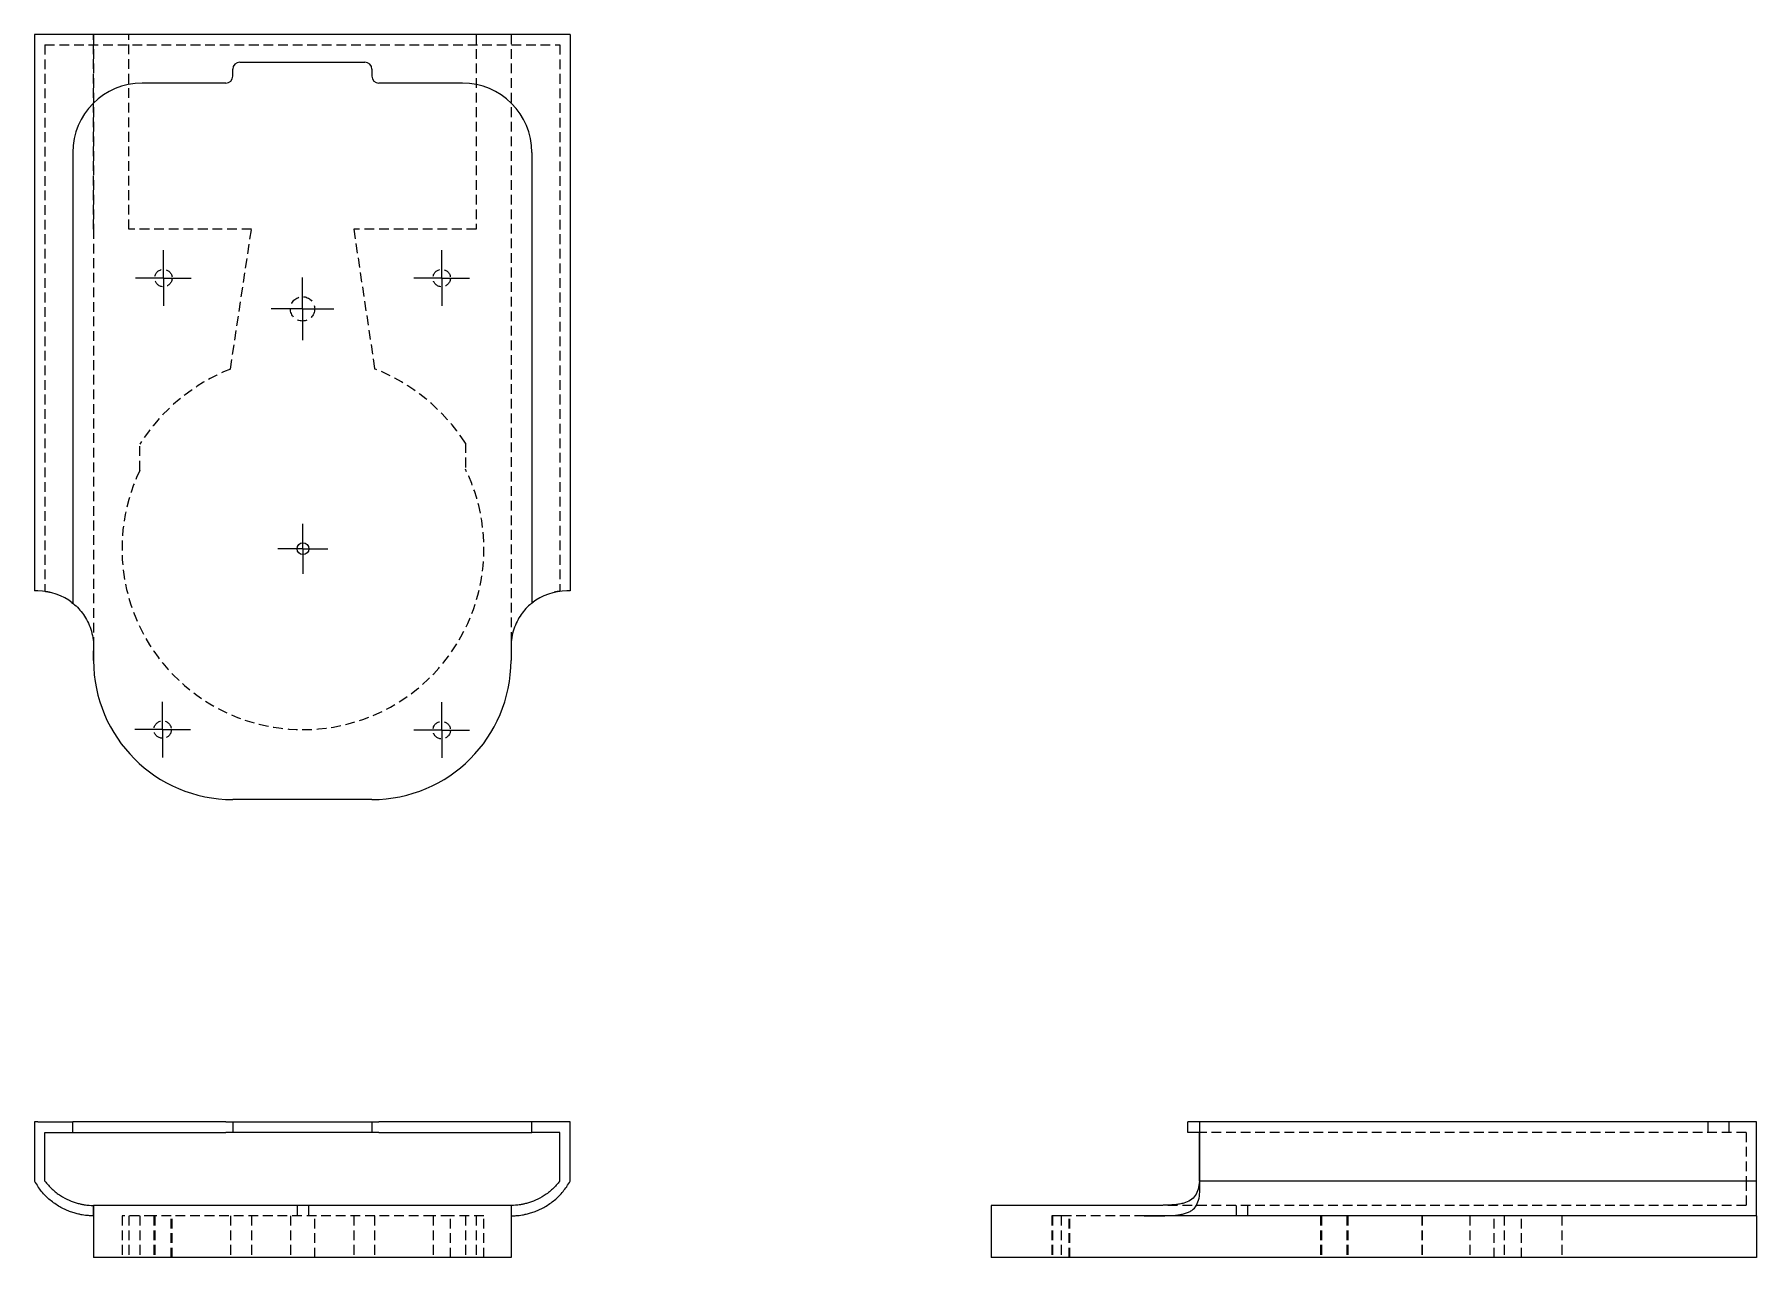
# Model space of a CAD drawing. Header units: millimetres. Extents: x 48 to 273, y 48 to 208.
import ezdxf

# ---------------------------------------------------------------- set-up
doc = ezdxf.new("R2010")
doc.units = ezdxf.units.MM
doc.linetypes.add('HIDDEN', pattern=[1.905, 1.27, -0.635])
doc.layers.add('10', color=7, linetype='Continuous')

# ---------------------------------------------------------------- blocks, each defined once
blk = doc.blocks.new('SW_CENTERMARKSYMBOL_0')
at = {"layer": '10', "color": 0}
for p, q in [((0, 2.5), (0, 3.27)), ((0, 0), (0, 2.5)), ((-2.5, 0), (-3.27, 0)), ((0, 0), (-2.5, 0)), ((0, 0), (0, -2.5)), ((0, 0), (2.5, 0)), ((2.5, 0), (3.27, 0)), ((0, -2.5), (0, -3.27))]:
    blk.add_line(p, q, dxfattribs=at)
blk = doc.blocks.new('SW_CENTERMARKSYMBOL_1')
at = {"layer": '10', "color": 0}
for p, q in [((0, 2.5), (0, 3.64)), ((0, 0), (0, 2.5)), ((-2.5, 0), (-3.64, 0)), ((0, 0), (-2.5, 0)), ((0, 0), (0, -2.5)), ((0, 0), (2.5, 0)), ((2.5, 0), (3.64, 0)), ((0, -2.5), (0, -3.64))]:
    blk.add_line(p, q, dxfattribs=at)
blk = doc.blocks.new('SW_CENTERMARKSYMBOL_2')
at = {"layer": '10', "color": 0}
for p, q in [((0, 2.5), (0, 3.64)), ((0, 0), (0, 2.5)), ((-2.5, 0), (-3.64, 0)), ((0, 0), (-2.5, 0)), ((0, 0), (0, -2.5)), ((0, 0), (2.5, 0)), ((2.5, 0), (3.64, 0)), ((0, -2.5), (0, -3.64))]:
    blk.add_line(p, q, dxfattribs=at)
blk = doc.blocks.new('SW_CENTERMARKSYMBOL_3')
at = {"layer": '10', "color": 0}
for p, q in [((0, 2.5), (0, 3.64)), ((0, 0), (0, 2.5)), ((-2.5, 0), (-3.64, 0)), ((0, 0), (-2.5, 0)), ((0, 0), (0, -2.5)), ((0, 0), (2.5, 0)), ((2.5, 0), (3.64, 0)), ((0, -2.5), (0, -3.64))]:
    blk.add_line(p, q, dxfattribs=at)
blk = doc.blocks.new('SW_CENTERMARKSYMBOL_4')
at = {"layer": '10', "color": 0}
for p, q in [((0, 2.5), (0, 3.64)), ((0, 0), (0, 2.5)), ((-2.5, 0), (-3.64, 0)), ((0, 0), (-2.5, 0)), ((0, 0), (0, -2.5)), ((0, 0), (2.5, 0)), ((2.5, 0), (3.64, 0)), ((0, -2.5), (0, -3.64))]:
    blk.add_line(p, q, dxfattribs=at)
blk = doc.blocks.new('SW_CENTERMARKSYMBOL_5')
at = {"layer": '10', "color": 0}
for p, q in [((0, 2.5), (0, 4.09)), ((0, 0), (0, 2.5)), ((-2.5, 0), (-4.09, 0)), ((0, 0), (-2.5, 0)), ((0, 0), (0, -2.5)), ((0, 0), (2.5, 0)), ((2.5, 0), (4.09, 0)), ((0, -2.5), (0, -4.09))]:
    blk.add_line(p, q, dxfattribs=at)

msp = doc.modelspace()

# ---------------------------------------------------------------- linework, layer by layer
at = {"color": 7, "linetype": 'Continuous', "lineweight": 25}
for p, q in [((48, 208), (48, 135.27)), ((118, 208), (48, 208)), ((118, 208), (118, 135.27)), ((73.91, 202.55), (73.91, 203.45)), ((74.82, 204.36), (91.18, 204.36)), ((92.09, 203.45), (92.09, 202.55)), ((73, 201.64), (62.09, 201.64)), ((103.91, 201.64), (93, 201.64)), ((53, 192.55), (53, 133.68)), ((113, 192.55), (113, 133.68)), ((48.45, 135.27), (48, 135.27)), ((118, 135.27), (117.55, 135.27)), ((55.73, 128), (55.73, 126.18)), ((110.27, 128), (110.27, 126.18)), ((92.09, 108), (73.91, 108)), ((48, 65.86), (48, 58.14)), ((48.45, 65.86), (48, 65.86)), ((48.45, 65.86), (53, 65.86)), ((53, 64.5), (53, 65.86)), ((62.09, 65.86), (53, 65.86)), ((73, 65.86), (62.09, 65.86)), ((73, 65.86), (73.91, 65.86)), ((73.91, 65.86), (73.91, 64.5)), ((73.91, 65.86), (74.82, 65.86)), ((74.82, 65.86), (91.18, 65.86)), ((91.18, 65.86), (92.09, 65.86)), ((92.09, 65.86), (92.09, 64.5)), ((92.09, 65.86), (93, 65.86)), ((103.91, 65.86), (93, 65.86)), ((113, 65.86), (103.91, 65.86)), ((113, 64.5), (113, 65.86)), ((117.55, 65.86), (113, 65.86)), ((118, 65.86), (117.55, 65.86)), ((118, 58.14), (118, 65.86)), ((198.68, 64.5), (198.68, 65.86)), ((200.27, 65.86), (198.68, 65.86)), ((200.27, 58.14), (200.27, 65.86)), ((273, 65.86), (200.27, 65.86)), ((273, 58.14), (273, 65.86)), ((49.36, 58.14), (49.36, 64.5)), ((49.36, 64.5), (53, 64.5)), ((53, 64.5), (62.09, 64.5)), ((62.09, 64.5), (73, 64.5)), ((73.91, 64.5), (73, 64.5)), ((74.82, 64.5), (73.91, 64.5)), ((91.18, 64.5), (74.82, 64.5)), ((92.09, 64.5), (91.18, 64.5)), ((93, 64.5), (92.09, 64.5)), ((93, 64.5), (103.91, 64.5)), ((103.91, 64.5), (113, 64.5)), ((116.64, 64.5), (113, 64.5)), ((116.64, 58.14), (116.64, 64.5)), ((200.22, 64.5), (198.68, 64.5)), ((200.22, 58.14), (200.22, 64.5)), ((200.27, 57.4), (200.27, 58.14)), ((273, 58.14), (200.27, 58.14)), ((273, 53.59), (273, 58.14)), ((55.73, 54.95), (55.73, 48.14)), ((73.91, 54.95), (55.73, 54.95)), ((55.73, 53.59), (55.73, 54.95)), ((92.09, 54.95), (73.91, 54.95)), ((110.27, 54.95), (92.09, 54.95)), ((110.27, 54.95), (110.27, 48.14)), ((173, 54.95), (173, 48.14)), ((191.18, 54.95), (173, 54.95)), ((193, 54.95), (191.18, 54.95)), ((273, 53.59), (193, 53.59)), ((273, 53.59), (273, 48.14)), ((73.91, 48.14), (55.73, 48.14)), ((92.09, 48.14), (73.91, 48.14)), ((110.27, 48.14), (92.09, 48.14)), ((191.18, 48.14), (173, 48.14)), ((273, 48.14), (191.18, 48.14))]:
    msp.add_line(p, q, dxfattribs=at)
at = {"color": 7, "linetype": 'HIDDEN', "lineweight": 18}
for p, q in [((55.73, 208), (55.73, 182.55)), ((55.73, 182.55), (55.73, 208)), ((60.35, 182.55), (60.35, 208)), ((105.73, 208), (105.73, 182.55)), ((110.27, 208), (110.27, 128)), ((49.36, 206.64), (116.64, 206.64)), ((49.36, 206.64), (49.36, 135.22)), ((116.64, 206.64), (116.64, 135.22)), ((55.73, 182.55), (55.73, 128)), ((76.35, 182.55), (60.35, 182.55)), ((73.61, 164.27), (76.35, 182.55)), ((105.73, 182.55), (89.71, 182.55)), ((89.71, 182.55), (92.45, 164.31)), ((61.77, 151.01), (61.77, 154.47)), ((104.3, 154.59), (104.3, 151.18)), ((52.86, 133.77), (52.99, 133.67)), ((113.14, 133.77), (113.03, 133.68)), ((55.73, 126.18), (55.73, 128)), ((266.64, 65.86), (266.64, 64.5)), ((269.36, 65.86), (269.36, 64.5)), ((271.64, 64.5), (200.22, 64.5)), ((271.64, 64.5), (271.64, 58.14)), ((200.27, 58.14), (200.22, 58.14)), ((271.64, 58.14), (271.64, 54.95)), ((82.31, 54.95), (82.31, 53.59)), ((83.85, 53.59), (83.85, 54.95)), ((271.64, 54.95), (193, 54.95)), ((205, 54.95), (205, 53.59)), ((206.55, 53.59), (206.55, 54.95)), ((55.73, 53.59), (55.73, 48.14)), ((63.61, 53.59), (59.44, 53.59)), ((59.44, 53.59), (59.44, 48.14)), ((60.35, 53.59), (60.35, 48.14)), ((61.77, 53.59), (61.77, 48.14)), ((61.77, 53.59), (61.77, 48.14)), ((65.88, 53.59), (63.61, 53.59)), ((63.61, 53.59), (63.61, 48.14)), ((63.71, 53.59), (63.71, 48.14)), ((100.08, 53.59), (65.88, 53.59)), ((65.88, 48.14), (65.88, 53.59)), ((65.99, 48.14), (65.99, 53.59)), ((73.61, 53.59), (73.61, 48.14)), ((76.35, 53.59), (76.35, 48.14)), ((81.44, 53.59), (81.44, 48.14)), ((84.62, 48.14), (84.62, 53.59)), ((89.71, 53.59), (89.71, 48.14)), ((92.45, 53.59), (92.45, 48.14)), ((102.35, 53.59), (100.08, 53.59)), ((100.08, 53.59), (100.08, 48.14)), ((106.71, 53.59), (102.35, 53.59)), ((102.35, 48.14), (102.35, 53.59)), ((104.3, 53.59), (104.3, 48.14)), ((105.73, 53.59), (105.73, 48.14)), ((106.71, 48.14), (106.71, 53.59)), ((182.07, 53.59), (180.93, 53.59)), ((180.93, 53.59), (180.93, 48.14)), ((181, 53.59), (181, 48.14)), ((183.2, 53.59), (182.07, 53.59)), ((182.14, 53.59), (182.14, 48.14)), ((193, 53.59), (183.2, 53.59)), ((183.2, 48.14), (183.2, 53.59)), ((183.28, 48.14), (183.28, 53.59)), ((216.01, 53.59), (216.01, 48.14)), ((216.18, 53.59), (216.18, 48.14)), ((219.47, 53.59), (219.47, 48.14)), ((219.59, 53.59), (219.59, 48.14)), ((229.27, 53.59), (229.27, 48.14)), ((229.31, 53.59), (229.31, 48.14)), ((235.54, 53.59), (235.54, 48.14)), ((238.72, 48.14), (238.72, 53.59)), ((240.02, 53.59), (240.02, 48.14)), ((242.29, 48.14), (242.29, 53.59)), ((247.55, 53.59), (247.55, 48.14))]:
    msp.add_line(p, q, dxfattribs=at)
for centre, radius in [((64.85, 176.16), 1.14), ((101.21, 176.16), 1.14), ((83.03, 172.13), 1.59), ((64.75, 117.14), 1.14), ((101.21, 117.07), 1.14)]:
    msp.add_circle(centre, radius, dxfattribs=at)
at = {"color": 7, "linetype": 'Continuous', "lineweight": 25}
msp.add_circle((83.08, 140.78), 0.773, dxfattribs=at)
for centre, radius, start, end in [((73, 202.55), 0.909, 270, 0), ((74.82, 203.45), 0.909, 90, 180), ((91.18, 203.45), 0.909, 0, 90), ((93, 202.55), 0.909, 180, 270), ((62.09, 192.55), 9.09, 90, 180), ((103.91, 192.55), 9.09, 0, 90), ((48.45, 128), 7.27, 51.3177, 90), ((117.55, 128), 7.27, 90, 128.6822), ((73.91, 126.18), 18.18, 180, 270), ((92.09, 126.18), 18.18, 270, 0), ((55.73, 62.43), 8.84, 209.0689, 214.6517), ((110.27, 62.43), 8.84, 325.3481, 330.9311)]:
    msp.add_arc(centre, radius, start, end, dxfattribs=at)
at = {"color": 7, "linetype": 'HIDDEN', "lineweight": 18}
for centre, radius, start, end in [((83.08, 140.78), 25.33, 111.9654, 147.2865), ((83.07, 140.78), 25.33, 33.0534, 68.2714), ((83.08, 140.78), 23.64, 154.3533, 26.1075)]:
    msp.add_arc(centre, radius, start, end, dxfattribs=at)
for points, knots in [([(49.36, 135.22), (49.58, 135.19), (49.81, 135.16), (50.09, 135.08), (50.11, 135.08)], [0, 0, 0, 0, 0.918327, 1, 1, 1, 1]), ([(116.64, 135.22), (116.42, 135.19), (116.19, 135.16), (115.91, 135.08), (115.89, 135.08)], [0, 0, 0, 0, 0.918321, 1, 1, 1, 1])]:
    msp.add_open_spline(points, degree=3, knots=knots, dxfattribs=at)
at = {"color": 7, "linetype": 'Continuous', "lineweight": 25}
for points, knots in [([(52.99, 133.67), (53.08, 133.6), (53.42, 133.34), (53.96, 132.77), (54.58, 131.97), (55.09, 131.04), (55.47, 130), (55.69, 128.97), (55.72, 128.29), (55.73, 128)], [0, 0, 0, 0, 0.053814, 0.20708, 0.361, 0.518515, 0.690367, 0.866594, 1, 1, 1, 1]), ([(113.03, 133.68), (112.94, 133.61), (112.58, 133.35), (112.03, 132.77), (111.42, 131.97), (110.91, 131.04), (110.52, 130), (110.31, 128.97), (110.28, 128.29), (110.27, 128)], [0, 0, 0, 0, 0.057566, 0.210225, 0.363535, 0.520425, 0.691595, 0.867123, 1, 1, 1, 1]), ([(55.73, 53.59), (55.73, 53.59), (55.67, 53.59), (55.44, 53.59), (55.27, 53.6), (54.83, 53.63), (54.56, 53.66), (54.08, 53.74), (53.91, 53.78), (53.56, 53.86), (53.37, 53.91), (52.98, 54.03), (52.78, 54.09), (52.36, 54.25), (52.15, 54.34), (51.51, 54.65), (51.08, 54.89), (50.24, 55.48), (49.84, 55.81), (49.28, 56.37), (49.1, 56.57), (48.77, 56.98), (48.61, 57.19), (48.45, 57.4)], [0, 0, 0, 0, 0.125, 0.125, 0.25, 0.25, 0.375, 0.375, 0.4375, 0.4375, 0.5, 0.5, 0.5625, 0.5625, 0.625, 0.625, 0.75, 0.75, 0.875, 0.875, 0.9375, 0.9375, 1, 1, 1, 1]), ([(49.36, 58.14), (49.65, 57.75), (49.97, 57.4), (50.65, 56.77), (51.03, 56.48), (51.77, 55.99), (52.15, 55.79), (52.9, 55.46), (53.26, 55.34), (53.76, 55.2), (53.92, 55.16), (54.22, 55.1), (54.36, 55.07), (54.62, 55.03), (54.75, 55.01), (54.97, 54.99), (55.08, 54.98), (55.35, 54.96), (55.49, 54.96), (55.68, 54.95), (55.73, 54.95), (55.73, 54.95)], [0, 0, 0, 0, 0.125, 0.125, 0.25, 0.25, 0.375, 0.375, 0.5, 0.5, 0.5625, 0.5625, 0.625, 0.625, 0.6875, 0.6875, 0.75, 0.75, 0.875, 0.875, 1, 1, 1, 1]), ([(116.64, 58.14), (116.35, 57.75), (116.03, 57.4), (115.35, 56.77), (114.97, 56.48), (114.23, 55.99), (113.85, 55.79), (113.1, 55.46), (112.74, 55.34), (112.24, 55.2), (112.08, 55.16), (111.78, 55.1), (111.64, 55.07), (111.38, 55.03), (111.25, 55.01), (111.03, 54.99), (110.92, 54.98), (110.65, 54.96), (110.51, 54.96), (110.32, 54.95), (110.27, 54.95), (110.27, 54.95)], [0, 0, 0, 0, 0.125, 0.125, 0.25, 0.25, 0.375, 0.375, 0.5, 0.5, 0.5625, 0.5625, 0.625, 0.625, 0.6875, 0.6875, 0.75, 0.75, 0.875, 0.875, 1, 1, 1, 1]), ([(110.27, 53.59), (110.27, 53.59), (110.33, 53.59), (110.56, 53.59), (110.73, 53.6), (111.17, 53.63), (111.44, 53.66), (111.92, 53.74), (112.09, 53.78), (112.44, 53.86), (112.63, 53.91), (113.02, 54.03), (113.22, 54.09), (113.64, 54.25), (113.85, 54.34), (114.49, 54.65), (114.92, 54.89), (115.76, 55.48), (116.16, 55.81), (116.72, 56.37), (116.9, 56.57), (117.23, 56.98), (117.39, 57.19), (117.55, 57.4)], [0, 0, 0, 0, 0.125, 0.125, 0.25, 0.25, 0.375, 0.375, 0.4375, 0.4375, 0.5, 0.5, 0.5625, 0.5625, 0.625, 0.625, 0.75, 0.75, 0.875, 0.875, 0.9375, 0.9375, 1, 1, 1, 1]), ([(200.22, 58.14), (200.18, 57.75), (200.12, 57.4), (199.94, 56.77), (199.82, 56.48), (199.48, 55.99), (199.28, 55.79), (198.77, 55.46), (198.48, 55.34), (197.99, 55.2), (197.81, 55.16), (197.44, 55.1), (197.25, 55.07), (196.86, 55.03), (196.65, 55.01), (196.23, 54.99), (196.02, 54.98), (195.35, 54.96), (194.9, 54.96), (193.96, 54.95), (193.48, 54.95), (193, 54.95)], [0, 0, 0, 0, 0.125, 0.125, 0.25, 0.25, 0.375, 0.375, 0.5, 0.5, 0.5625, 0.5625, 0.625, 0.625, 0.6875, 0.6875, 0.75, 0.75, 0.875, 0.875, 1, 1, 1, 1]), ([(193, 53.59), (193.53, 53.59), (194.05, 53.59), (195.08, 53.59), (195.58, 53.6), (196.54, 53.63), (196.98, 53.66), (197.61, 53.74), (197.81, 53.78), (198.19, 53.86), (198.37, 53.91), (198.7, 54.03), (198.85, 54.09), (199.14, 54.25), (199.27, 54.34), (199.62, 54.65), (199.8, 54.89), (200.06, 55.48), (200.15, 55.81), (200.23, 56.37), (200.25, 56.57), (200.27, 56.98), (200.27, 57.19), (200.27, 57.4)], [0, 0, 0, 0, 0.125, 0.125, 0.25, 0.25, 0.375, 0.375, 0.4375, 0.4375, 0.5, 0.5, 0.5625, 0.5625, 0.625, 0.625, 0.75, 0.75, 0.875, 0.875, 0.9375, 0.9375, 1, 1, 1, 1])]:
    msp.add_open_spline(points, degree=3, knots=knots, dxfattribs=at)

# ---------------------------------------------------------------- block references
at = {"layer": '10'}
for name, p in [('SW_CENTERMARKSYMBOL_2', (64.85, 176.16)), ('SW_CENTERMARKSYMBOL_4', (101.21, 176.16)), ('SW_CENTERMARKSYMBOL_5', (83.03, 172.13)), ('SW_CENTERMARKSYMBOL_0', (83.08, 140.78)), ('SW_CENTERMARKSYMBOL_1', (64.75, 117.14)), ('SW_CENTERMARKSYMBOL_3', (101.21, 117.07))]:
    msp.add_blockref(name, p, dxfattribs=at)

doc.saveas('drawing.dxf')
